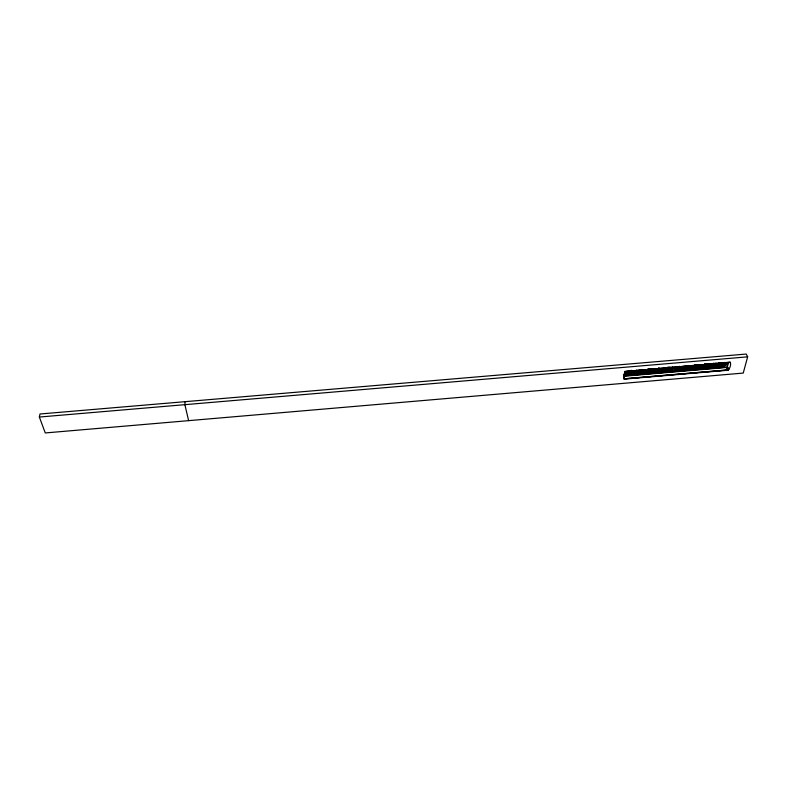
<?xml version="1.0" encoding="UTF-8"?>
<svg xmlns="http://www.w3.org/2000/svg" width="787" height="787" viewBox="0 0 787 787"><rect width="100%" height="100%" fill="white"/><g stroke="black" fill="none" stroke-linecap="round" stroke-linejoin="round"><path stroke-width="1.18" d="M664.297 367.982L663.677 368.493L664.061 367.913M691.616 365.621L685.91 366.171L686.402 366.565M725.466 362.453L721.797 362.709M185.093 401.675L184.876 404.675L188.624 420.652M636.899 370.313L631.597 371.228L631.213 370.274M693.219 365.985C691.183 365.306 698.895 367.057 698.295 364.765M719.908 363.23C720.803 365.512 727.631 361.636 724.984 363.279M625.075 371.513L730.395 362.207L624.544 371.494M39.35 417.041L39.999 413.992L746.263 354.052L747.65 356.836L743.243 373.077L45.272 432.948L39.35 417.041L747.65 356.836M728.418 369.89L623.865 378.842L728.418 369.89L727.247 367.411L728.516 362.463M625.94 371.425C623.717 371.976 622.989 379.364 624.662 379.098L727.886 370.264C729.51 370.205 731.91 362.689 729.864 362.571M712.038 364.007L706.549 364.774L706.923 363.988M651.646 368.709L652.148 369.477L657.411 368.719M679.004 366.349L679.574 367.145L684.759 366.358M706.303 363.988L706.844 364.824M727.886 370.264C724.778 367.736 728.172 365.217 728.506 369.556M629.964 371.12L624.484 371.749M672.364 367.145C673.17 370.028 679.889 365.532 677.302 367.342M718.629 363.24L718.187 363.85L718.846 363.191M691.37 365.591L690.986 366.171M658.65 367.913L659.073 368.887L663.628 368.503M636.624 370.303L636.289 370.834M699.722 364.765C699.112 366.103 705.998 365.945 705.083 364.037M686.008 365.562L685.92 366.201L688.861 365.512M713.347 363.191L713.652 364.243L718.187 363.85M652.069 368.719L652.236 369.477M679.506 366.349L679.574 367.145M633.614 371.582C630.102 373.53 648.154 369.477 633.82 371.887M631.351 372.605L631.745 371.828L631.508 372.91L626.659 373.008L631.39 372.93M643.186 370.244C645.763 368.896 636.329 370.677 638.532 370.638M631.125 373.461C644.268 375.369 630.141 370.441 630.613 374.415C638.09 375.379 637.863 372.005 631.095 374.622M631.154 373.786L630.899 374.317M624.14 374.897C630.535 377.003 631.627 371.415 624.278 374.051M654.263 370.146C657.863 372.713 663.766 367.431 653.987 370.972C651.036 367.844 668.399 370.608 654.223 369.821M642.448 373.333C645.684 372.723 635.414 375.153 638.041 373.195C653.564 371.484 626.422 374.415 642.487 373.658M667.809 368.67C664.208 371.798 682.447 366.25 667.888 368.66C682.496 366.84 664.031 371.946 668.015 368.965M656.092 372.162C659.604 368.896 641.995 374.573 656.053 372.172C660.795 370.775 641.621 373.776 656.132 372.487M665.654 369.998C668.36 367.785 658.955 368.375 660.765 370.087C677.637 367.991 649.442 371.238 665.438 369.703M681.453 367.499C677.863 370.746 696.249 364.834 681.67 367.804C695.747 365.611 677.764 370.825 681.67 367.804M672 369.979L671.557 370.766L677.243 370.195L671.685 371.051L677.115 369.88L672.216 370.284M669.727 371.002L670.396 370.667L669.806 371.316L664.74 371.444L669.767 371.326M685.625 368.818L685.192 369.595L690.13 369.26L690.622 368.513L685.664 368.818L690.829 368.916L690.051 369.27M695.216 366.653C690.888 366.722 709.874 365.453 695.157 366.329M685.841 369.123L685.3 369.89L690.189 369.585M701.886 365.758C698.325 369.182 716.691 362.876 702.102 366.063C716.239 363.889 698.128 369.044 702.102 366.063M716.131 363.191L713.602 363.446L713.652 364.243M699.722 367.096C703.342 365.158 685.536 369.133 699.495 366.801M706.155 367.391C701.679 367.499 720.971 366.162 706.096 367.067M722.279 364.027C718.62 366.044 736.76 361.863 722.505 364.322M717.203 366.949C720.292 365.198 710.415 366.84 712.658 366.919C729.362 365.886 701.66 368.375 717.341 367.263M723.981 366.378C727.149 364.548 716.967 366.349 719.485 366.319C736.12 365.345 708.398 367.765 724.119 366.683M631.823 370.372L631.184 370.834L631.676 371.228M640.5 370.992C636.752 372.969 655.109 368.896 640.667 371.297M659.24 368.041L658.591 368.493L659.073 368.887M644.996 371.444L645.694 371.1L645.114 371.759L640.018 371.877L645.114 371.759M628.744 374.504L629.393 374.11L628.882 373.658M674.675 368.08L674.203 368.867L679.742 367.991L674.715 368.07L679.879 368.296L674.538 368.926M674.843 368.385L674.587 369.241M665.231 370.559C661.434 372.585 679.742 368.414 665.399 370.864M693.111 366.831C685.211 365.424 687.208 370.884 693.485 367.263C693.239 365.994 693.613 367.883 688.291 368.07M683.431 369.005L678.237 369.969L683.332 369.841L683.519 368.995L684.051 369.615L683.51 370.146L678.719 370.234M683.608 369.31L678.906 369.723L678.768 370.549M713.445 365.099C699.741 365.719 715.285 366.781 713.593 365.424C698.679 368.296 715.275 363.023 713.297 364.784M715.521 364.597C711.605 367.736 730.395 362.04 715.708 364.902C729.706 362.777 711.753 367.873 715.708 364.902M703.834 367.263L698.63 368.168L703.716 368.1L703.912 367.263L704.444 367.873L703.903 368.405L699.112 368.493M704.05 367.568L699.279 367.991L699.161 368.808M696.889 368.69C699.751 366.535 690.061 368.601 692.235 368.68C709.057 367.568 680.981 370.126 697.026 368.995M631.41 371.769L626.206 372.733L631.617 372.074M645.301 370.057C643.304 368.985 651.302 371.218 650.465 368.719M651.951 370.018L652.433 370.411L647.18 370.451L647.268 371.572L652.561 370.628L647.357 371.562M670.465 367.923C673.288 366.585 663.815 367.883 665.832 368.306M652.069 370.323L647.15 371.257M638.109 372.035L638.857 371.71L638.227 372.349L633.171 372.408L638.227 372.349M692.885 366.526L688.182 366.939L688.074 367.765M644.642 373.146L649.846 372.212L644.75 372.3L644.278 373.068L649.964 372.497L649.314 373.068L644.278 373.068L644.681 373.461M662.998 370.746C655.364 368.985 657.017 375.369 663.549 371.572C663.343 369.988 663.903 372.359 658.414 372.29M663.205 371.051L658.198 371.985M726.667 364.479L727.473 364.125L726.814 364.784L721.827 364.902L726.814 364.784M710.415 367.529L711.212 367.175L710.563 367.844L705.565 367.962L710.563 367.844M639.831 369.693L642.113 369.497M647.829 369.005L650.465 368.887L649.954 369.664M667.219 367.352L669.501 367.165M694.547 365.03L697.961 364.735M624.396 374.366L628.961 373.973M624.258 375.212L628.813 374.819M624.219 375.881L727.336 367.076M727.247 367.411L623.629 376.265L624.662 379.098M700.037 365.404L699.427 364.843M672.708 367.726L672.137 367.175M626.777 373.323L626.619 373.008M698.226 364.774L697.764 365.591M719.957 363.279L720.449 363.663M727.375 366.909L728.703 369.693M704.631 363.85L705.152 364.253L704.572 365.011"/></g></svg>
